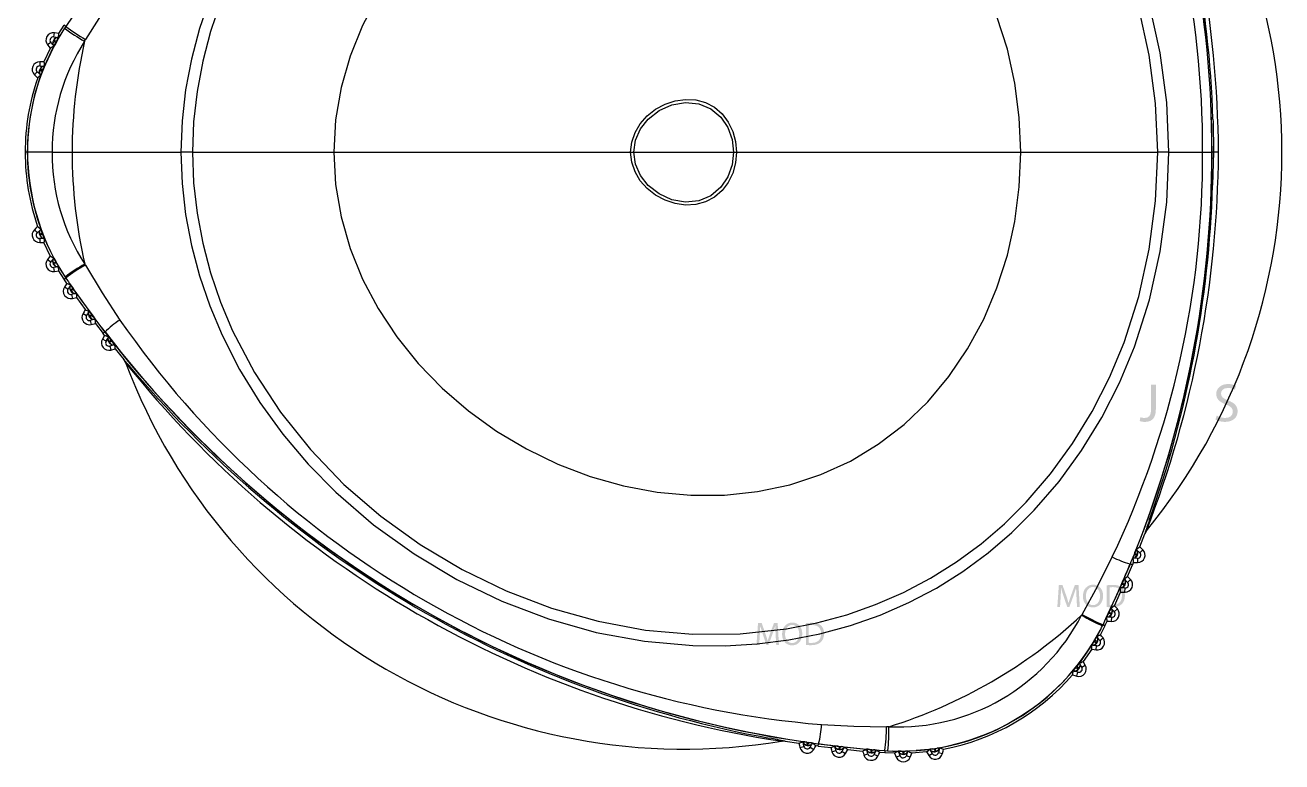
# Model space of a CAD drawing. Extents: x 527 to 611, y 788 to 934.
# Drawn here: x 560.188 to 564.806, y 807.945 to 810.654 of the extents above; entities that cross this region are included whole.
import ezdxf

# ---------------------------------------------------------------- set-up
doc = ezdxf.new("R2010")
doc.units = 0
doc.header["$MEASUREMENT"] = 0
doc.layers.add('1', color=4, linetype='Continuous')
doc.layers.add('BDIM_YELLOW', color=2, linetype='Continuous')

# ---------------------------------------------------------------- blocks, each defined once
blk = doc.blocks.new('DV')
at = {"layer": '1', "color": 4, "linetype": 'Continuous'}
for p, q in [((-2.0743, 0.6166), (-2.2012, 0.4147)), ((-2.3, 0.4367), (-2.2803, 0.4674)), ((-2.2737, 0.4629), (-2.2803, 0.4674)), ((-2.2737, 0.4629), (-2.2782, 0.4562)), ((-2.248, 0.5005), (-2.2737, 0.4629)), ((-2.3178, 0.4239), (-2.3159, 0.4388)), ((-2.3, 0.4367), (-2.3159, 0.4388)), ((-2.2782, 0.4562), (-2.3077, 0.408)), ((-2.304, 0.4216), (-2.3004, 0.421)), ((-2.3004, 0.421), (-2.3, 0.4367)), ((-2.3113, 0.4017), (-2.3578, 0.3029)), ((-2.331, 0.3816), (-2.3543, 0.3322)), ((-2.3293, 0.4037), (-2.3411, 0.3945)), ((-2.3203, 0.3931), (-2.3178, 0.39)), ((-2.3077, 0.408), (-2.3174, 0.4097)), ((-2.3077, 0.408), (-2.3113, 0.4017)), ((-2.2048, 0.4084), (-2.2012, 0.4147)), ((-2.3697, 0.3323), (-2.3698, 0.3173)), ((-2.3543, 0.3322), (-2.3697, 0.3323)), ((-2.3787, 0.2956), (-2.389, 0.2849)), ((-2.389, 0.2849), (-2.3772, 0.2734)), ((-2.3681, 0.2862), (-2.3653, 0.2836)), ((-2.3578, 0.3029), (-2.3676, 0.3031)), ((-2.3676, 0.3031), (-2.3604, 0.2963)), ((-2.3604, 0.2963), (-2.3609, 0.295)), ((-2.3578, 0.3029), (-2.3604, 0.2963)), ((-2.4153, 0), (-2.4232, 0)), ((-2.3245, 0), (-2.2506, 0)), ((-2.2506, 0), (-1.8507, 0)), ((-1.8085, 0), (-1.8507, 0)), ((-1.8085, 0), (-1.289, 0)), ((-1.289, 0), (-0.1983, 0)), ((-0.1983, 0), (-0.1869, 0)), ((-0.1869, 0), (0, 0)), ((0, 0), (0.1796, 0)), ((0.1796, 0), (0.1906, 0)), ((0.1906, 0), (1.2356, 0)), ((1.2356, 0), (1.7389, 0)), ((1.78, 0), (1.7389, 0)), ((1.78, 0), (1.9036, 0)), ((1.9434, 0), (1.9382, 0)), ((1.9621, 0), (1.9434, 0)), ((-2.389, -0.2849), (-2.3787, -0.2956)), ((-2.3698, -0.3173), (-2.3697, -0.3323)), ((-2.3653, -0.2836), (-2.3681, -0.2862)), ((-2.3578, -0.3027), (-2.3676, -0.3031)), ((-2.3603, -0.2965), (-2.3579, -0.3027)), ((-2.3697, -0.3323), (-2.3543, -0.3322)), ((-2.331, -0.3816), (-2.3543, -0.3322)), ((-2.3411, -0.3945), (-2.3293, -0.4037)), ((-2.3178, -0.39), (-2.3203, -0.3931)), ((-2.3075, -0.4081), (-2.3174, -0.4097)), ((-2.311, -0.4022), (-2.3076, -0.4082)), ((-2.3076, -0.4081), (-2.2763, -0.459)), ((-2.2019, -0.4152), (-2.2041, -0.4115)), ((-2.3159, -0.4388), (-2.3178, -0.4239)), ((-2.3159, -0.4388), (-2.3, -0.4367)), ((-2.3004, -0.421), (-2.304, -0.4216)), ((-2.3, -0.4367), (-2.3004, -0.421)), ((-2.2803, -0.4674), (-2.3, -0.4367)), ((-2.2763, -0.459), (-2.2737, -0.4629)), ((-2.2803, -0.4674), (-2.2737, -0.4629)), ((-2.2701, -0.4825), (-2.2803, -0.4674)), ((-2.2659, -0.504), (-2.2786, -0.4959)), ((-2.2558, -0.4894), (-2.2701, -0.4825)), ((-2.2603, -0.4824), (-2.2473, -0.501)), ((-2.258, -0.4926), (-2.2558, -0.4894)), ((-2.2536, -0.5087), (-2.248, -0.5004)), ((-2.2437, -0.5064), (-2.2536, -0.5087)), ((-2.248, -0.5004), (-2.2437, -0.5064)), ((-2.2473, -0.501), (-2.2449, -0.5045)), ((-2.2438, -0.5065), (-2.1797, -0.5961)), ((-2.2528, -0.5229), (-2.2496, -0.5377)), ((-2.2496, -0.5377), (-2.2341, -0.5343)), ((-2.2356, -0.5186), (-2.2393, -0.5194)), ((-2.2341, -0.5343), (-2.2022, -0.579)), ((-2.2103, -0.5927), (-2.1973, -0.6005)), ((-2.1847, -0.6044), (-2.1795, -0.5961)), ((-2.1796, -0.5962), (-2.1754, -0.6019)), ((-2.1754, -0.6018), (-2.1847, -0.6044)), ((-2.1837, -0.6188), (-2.18, -0.6335)), ((-2.18, -0.6335), (-2.1647, -0.6297)), ((-2.1754, -0.6019), (-2.1301, -0.6619)), ((-2.1667, -0.6139), (-2.17, -0.6148)), ((-2.1647, -0.6297), (-2.1365, -0.6669)), ((-2.1314, -0.6735), (-2.1391, -0.6872)), ((-2.1258, -0.6947), (-2.1391, -0.6872)), ((-2.1301, -0.6619), (-2.1365, -0.6669)), ((-2.1314, -0.6735), (-2.1365, -0.6669)), ((-2.1181, -0.6823), (-2.1165, -0.6797)), ((-2.113, -0.698), (-2.1083, -0.69)), ((-2.104, -0.6954), (-2.113, -0.698)), ((-2.1119, -0.7126), (-2.1078, -0.7274)), ((-2.1078, -0.7274), (-2.0925, -0.7231)), ((-2.0925, -0.7231), (-2.0604, -0.7628)), ((-2.054, -0.7739), (-2.0604, -0.7628)), ((1.6725, -1.4506), (1.6908, -1.4029)), ((1.6972, -1.3918), (1.6908, -1.4029)), ((1.6543, -1.4744), (1.661, -1.4809)), ((1.6548, -1.4724), (1.6616, -1.4551)), ((1.6731, -1.4727), (1.6838, -1.4617)), ((1.6277, -1.5599), (1.6458, -1.5169)), ((1.6362, -1.5135), (1.6383, -1.5137)), ((1.6383, -1.5137), (1.6458, -1.5168)), ((1.649, -1.5091), (1.6458, -1.5168)), ((1.65, -1.4932), (1.6469, -1.4931)), ((1.6485, -1.4884), (1.6507, -1.4829)), ((1.661, -1.4809), (1.6517, -1.4809)), ((1.6646, -1.4936), (1.6647, -1.5089)), ((1.6174, -1.5719), (1.615, -1.5695)), ((1.609, -1.583), (1.6061, -1.5896)), ((1.6158, -1.5898), (1.6061, -1.5896)), ((1.609, -1.583), (1.6158, -1.5898)), ((1.6184, -1.6179), (1.6187, -1.6027)), ((1.6277, -1.5817), (1.6386, -1.5711)), ((1.5798, -1.6676), (1.6025, -1.6176)), ((1.6025, -1.6176), (1.6184, -1.6179)), ((1.4608, -1.6994), (1.459, -1.7025)), ((1.5674, -1.6973), (1.5574, -1.6967)), ((1.5605, -1.69), (1.5674, -1.6973)), ((1.5793, -1.6895), (1.5904, -1.6793)), ((1.5449, -1.7411), (1.5282, -1.7735)), ((1.536, -1.7411), (1.5377, -1.7376)), ((1.5449, -1.7411), (1.5377, -1.7376)), ((1.5449, -1.7411), (1.5529, -1.7247)), ((1.5556, -1.7091), (1.5517, -1.7089)), ((1.5688, -1.7254), (1.5695, -1.7103)), ((1.5073, -1.7944), (1.5039, -1.8001)), ((1.5071, -1.7943), (1.5135, -1.802)), ((1.5148, -1.7816), (1.5171, -1.7846)), ((1.526, -1.7953), (1.5379, -1.7862)), ((1.496, -1.8279), (1.4648, -1.8728)), ((1.5006, -1.8129), (1.4967, -1.8122)), ((1.5122, -1.8302), (1.5143, -1.8154)), ((1.4412, -1.8906), (1.4371, -1.8956)), ((1.441, -1.8905), (1.4463, -1.8988)), ((1.4597, -1.8936), (1.4726, -1.8861)), ((1.4726, -1.8861), (1.4648, -1.8728)), ((1.432, -1.9078), (1.4283, -1.9066)), ((1.4412, -1.9265), (1.4453, -1.9122)), ((0.7508, -2.1129), (0.7415, -2.113)), ((0.3568, -2.1657), (0.3526, -2.165)), ((0.3696, -2.1657), (0.3568, -2.1657)), ((0.3696, -2.1657), (0.42, -2.1737)), ((0.4268, -2.1658), (0.4475, -2.169)), ((0.424, -2.1891), (0.4388, -2.1852)), ((0.4593, -2.1709), (0.4664, -2.172)), ((0.4612, -2.1884), (0.4744, -2.1961)), ((0.4907, -2.1837), (0.4824, -2.1826)), ((0.4907, -2.1837), (0.4918, -2.1757)), ((0.4907, -2.1837), (0.537, -2.1896)), ((0.4918, -2.1757), (0.5643, -2.1847)), ((0.5413, -2.2047), (0.5559, -2.2005)), ((0.5526, -2.1867), (0.5517, -2.1834)), ((0.5643, -2.1847), (0.5665, -2.1849)), ((0.5665, -2.1849), (0.5735, -2.1857)), ((0.5665, -2.1849), (0.569, -2.1942)), ((0.5735, -2.1857), (0.569, -2.1942)), ((0.5735, -2.1857), (0.5758, -2.186)), ((0.5758, -2.186), (0.6798, -2.1962)), ((0.5786, -2.2032), (0.5919, -2.2106)), ((0.5919, -2.2106), (0.5997, -2.1966)), ((0.5997, -2.1966), (0.6543, -2.202)), ((0.6591, -2.217), (0.6735, -2.2124)), ((0.6698, -2.199), (0.6687, -2.1954)), ((0.6784, -2.1957), (0.6847, -2.1963)), ((0.6798, -2.1962), (0.6833, -2.1965)), ((0.6833, -2.1965), (0.6907, -2.1971)), ((0.6833, -2.1965), (0.6862, -2.206)), ((0.6847, -2.1963), (0.6883, -2.1966)), ((0.6862, -2.206), (0.6907, -2.1971)), ((0.6907, -2.1971), (0.6942, -2.1974)), ((0.6942, -2.1974), (0.7359, -2.2005)), ((0.7098, -2.2213), (0.6965, -2.2144)), ((0.6973, -2.1974), (0.711, -2.1986)), ((0.7041, -2.1983), (0.7024, -2.2017)), ((0.7172, -2.2072), (0.7041, -2.1983)), ((0.7354, -2.2085), (0.7172, -2.2072)), ((0.7359, -2.2005), (0.7354, -2.2085)), ((0.7718, -2.2102), (0.7354, -2.2085)), ((0.7359, -2.2005), (0.7463, -2.2012)), ((0.7855, -2.2027), (0.7718, -2.2102)), ((0.7869, -2.2061), (0.7855, -2.2027)), ((0.7958, -2.2026), (0.8002, -2.2025)), ((0.8002, -2.2025), (0.8075, -2.2025)), ((0.8002, -2.2025), (0.8039, -2.2117)), ((0.8075, -2.2025), (0.8039, -2.2117)), ((0.8075, -2.2025), (0.8119, -2.2024)), ((0.8197, -2.2059), (0.8211, -2.2023)), ((0.8895, -2.205), (0.835, -2.2095)), ((0.8971, -2.2184), (0.9101, -2.211)), ((0.9036, -2.1985), (0.902, -2.1956)), ((0.9118, -2.1941), (0.9166, -2.1934)), ((0.9166, -2.1934), (0.9236, -2.1923)), ((0.9166, -2.1934), (0.9213, -2.2019)), ((0.9213, -2.2019), (0.9236, -2.1923)), ((0.9236, -2.1923), (0.9284, -2.1915)), ((0.9333, -2.2078), (0.9478, -2.2114)), ((0.9362, -2.194), (0.9371, -2.1902)), ((0.7918, -2.2192), (0.7779, -2.225)), ((0.815, -2.2191), (0.8289, -2.2247))]:
    blk.add_line(p, q, dxfattribs=at)
at = {"layer": '1', "color": 3, "linetype": 'Continuous'}
for p, q in [((1.9434, 0), (1.9404, -0.1214)), ((1.5377, -1.7376), (1.5483, -1.715)), ((0.7463, -2.2012), (0.7656, -2.202)), ((0.8119, -2.2024), (0.8227, -2.2015)), ((0.8506, -2.1992), (0.9118, -2.1941))]:
    blk.add_line(p, q, dxfattribs=at)
at = {"layer": '1', "color": 4, "linetype": 'Continuous', "flags": 128}
for points in [[(1.78, 0), (1.772, 0.1834), (1.7481, 0.365), (1.7084, 0.5429)], [(-1.7449, 0.5647), (-1.7825, 0.4545), (-1.812, 0.3425), (-1.8334, 0.2291), (-1.8463, 0.1148), (-1.8507, 0)], [(1.7389, 0), (1.7311, 0.1793), (1.7077, 0.3567), (1.6689, 0.5306)], [(-1.705, 0.5516), (-1.7418, 0.4439), (-1.7707, 0.3345), (-1.7916, 0.2237), (-1.8042, 0.1121), (-1.8085, 0)], [(1.2356, 0), (1.2301, 0.1279), (1.2136, 0.2545), (1.1862, 0.3785), (1.148, 0.4988)], [(-1.1258, 0.5753), (-1.1831, 0.4665), (-1.2288, 0.3535), (-1.262, 0.2374), (-1.2822, 0.1193), (-1.289, 0)], [(-2.304, 0.4216), (-2.308, 0.4212), (-2.3122, 0.4192), (-2.316, 0.4159), (-2.3192, 0.4114), (-2.3214, 0.4064), (-2.3224, 0.4012), (-2.3222, 0.3973), (-2.3215, 0.3951), (-2.3203, 0.3931)], [(-2.3119, 0.4187), (-2.3151, 0.4148), (-2.3174, 0.4097)], [(-2.2901, 0.4374), (-2.298, 0.4247), (-2.311, 0.4015)], [(-2.3411, 0.3945), (-2.3355, 0.3873), (-2.331, 0.3816)], [(-2.3174, 0.4097), (-2.3183, 0.4081), (-2.3196, 0.4063), (-2.3216, 0.4019), (-2.3219, 0.3973), (-2.3203, 0.3931)], [(-2.3557, 0.3167), (-2.3596, 0.3158), (-2.3636, 0.3133), (-2.367, 0.3095), (-2.3696, 0.3046), (-2.3711, 0.2993), (-2.3714, 0.2941), (-2.3707, 0.2902), (-2.3698, 0.2882), (-2.3681, 0.2862)], [(-2.3632, 0.3128), (-2.3659, 0.3085), (-2.3676, 0.3031)], [(-2.3525, 0.3166), (-2.3543, 0.3166), (-2.3557, 0.3167)], [(-0.1983, 0), (-0.1942, 0.0366), (-0.1821, 0.072), (-0.1628, 0.1048), (-0.1372, 0.1338), (-0.1064, 0.1581), (-0.0718, 0.1768), (-0.0348, 0.1891), (0.0034, 0.1943), (0.0411, 0.1921), (0.077, 0.1824), (0.1096, 0.1652), (0.1376, 0.1411), (0.1603, 0.1111), (0.177, 0.0767), (0.1871, 0.0391), (0.1906, 0)], [(-0.1869, 0), (-0.1806, 0.044), (-0.1622, 0.0855), (-0.1335, 0.122), (-0.0932, 0.1535), (-0.0465, 0.1745), (0.0032, 0.1831), (0.0521, 0.1784), (0.0966, 0.16), (0.1335, 0.1288), (0.1588, 0.0909), (0.1744, 0.047), (0.1796, 0)], [(-1.8507, 0), (-1.8463, -0.1148), (-1.8334, -0.2291), (-1.812, -0.3425), (-1.7825, -0.4545), (-1.7449, -0.5647), (-1.6995, -0.6727), (-1.6352, -0.7988), (-1.5606, -0.9202), (-1.4762, -1.0364), (-1.3828, -1.1467), (-1.281, -1.2504), (-1.1429, -1.37), (-0.9942, -1.4773), (-0.8365, -1.5714), (-0.6714, -1.6514), (-0.5004, -1.7164), (-0.3253, -1.7656), (-0.1476, -1.7983), (0.0309, -1.8141), (0.1495, -1.815), (0.2671, -1.8081), (0.3833, -1.7935), (0.4976, -1.7709), (0.6094, -1.7405), (0.7183, -1.7023), (0.8238, -1.6564), (0.9253, -1.6027), (1.0226, -1.5416), (1.1151, -1.4732), (1.2026, -1.398), (1.2849, -1.3164), (1.3761, -1.2105), (1.459, -1.0966), (1.533, -0.9756), (1.5978, -0.8483), (1.653, -0.7154), (1.7084, -0.5429), (1.7481, -0.365), (1.772, -0.1834), (1.78, 0)], [(-1.8085, 0), (-1.8042, -0.1121), (-1.7916, -0.2237), (-1.7707, -0.3345), (-1.7418, -0.4439), (-1.705, -0.5516), (-1.6607, -0.6571), (-1.5805, -0.8103), (-1.4848, -0.9563), (-1.3747, -1.0937), (-1.2516, -1.2214), (-1.1166, -1.3382), (-0.9713, -1.4431), (-0.8172, -1.5351), (-0.6558, -1.6133), (-0.4887, -1.6768), (-0.3175, -1.7249), (-0.1439, -1.757), (0.0305, -1.7725), (0.2039, -1.771), (0.3748, -1.7524), (0.4864, -1.7304), (0.5957, -1.7007), (0.702, -1.6634), (0.805, -1.6186), (0.9043, -1.5662), (0.9992, -1.5065), (1.0896, -1.4397), (1.1751, -1.3662), (1.2554, -1.2865), (1.3445, -1.183), (1.4254, -1.0717), (1.4977, -0.9535), (1.5609, -0.829), (1.6149, -0.6992), (1.6689, -0.5306), (1.7077, -0.3567), (1.7311, -0.1793), (1.7389, 0)], [(-1.289, 0), (-1.2822, -0.1193), (-1.262, -0.2374), (-1.2288, -0.3535), (-1.1831, -0.4665), (-1.1258, -0.5753), (-1.0573, -0.679), (-0.9786, -0.7767), (-0.8906, -0.8675), (-0.7942, -0.9506), (-0.6905, -1.0252), (-0.5805, -1.0908), (-0.4654, -1.1467), (-0.3463, -1.1922), (-0.2244, -1.2268), (-0.1007, -1.25), (0.0234, -1.2614), (0.1468, -1.2608), (0.2683, -1.2479), (0.3868, -1.2227), (0.5009, -1.1852), (0.6097, -1.1356), (0.7119, -1.0739), (0.8067, -1.0009), (0.8935, -0.9174), (0.9716, -0.8243), (1.0403, -0.7228), (1.0993, -0.6139), (1.148, -0.4988), (1.1862, -0.3785), (1.2136, -0.2545), (1.2301, -0.1279), (1.2356, 0)], [(0.1906, 0), (0.1871, -0.0391), (0.177, -0.0767), (0.1603, -0.1111), (0.1376, -0.1411), (0.1096, -0.1652), (0.077, -0.1824), (0.0411, -0.1921), (0.0034, -0.1943), (-0.0348, -0.1891), (-0.0718, -0.1768), (-0.1064, -0.1581), (-0.1372, -0.1338), (-0.1628, -0.1048), (-0.1821, -0.072), (-0.1942, -0.0366), (-0.1983, 0)], [(0.1796, 0), (0.1744, -0.047), (0.1588, -0.0909), (0.1335, -0.1288), (0.0966, -0.16), (0.0521, -0.1784), (0.0032, -0.1831), (-0.0465, -0.1745), (-0.0932, -0.1535), (-0.1335, -0.122), (-0.1622, -0.0855), (-0.1806, -0.044), (-0.1869, 0)], [(1.9036, 0), (1.9165, 0), (1.9281, 0), (1.9357, 0), (1.9382, 0)], [(-2.3772, -0.2734), (-2.3838, -0.2798), (-2.389, -0.2849)], [(-2.3681, -0.2862), (-2.3703, -0.2896), (-2.3714, -0.2942), (-2.3711, -0.2993), (-2.3696, -0.3046), (-2.3672, -0.3091), (-2.3636, -0.3134), (-2.3624, -0.3143), (-2.3603, -0.3157), (-2.3581, -0.3164), (-2.3557, -0.3167)], [(-2.3707, -0.2936), (-2.3698, -0.2983), (-2.3676, -0.3031)], [(-2.3676, -0.3031), (-2.367, -0.3049), (-2.3663, -0.3071), (-2.3641, -0.3118), (-2.3604, -0.3153), (-2.3557, -0.3167)], [(-2.3557, -0.3167), (-2.3539, -0.3166), (-2.3525, -0.3166)], [(-2.331, -0.3816), (-2.3367, -0.3888), (-2.3411, -0.3945)], [(-2.3218, -0.4008), (-2.3202, -0.4053), (-2.3174, -0.4097)], [(-2.3174, -0.4097), (-2.3165, -0.4114), (-2.3156, -0.4135), (-2.3128, -0.4179), (-2.3087, -0.4208), (-2.304, -0.4216)], [(-2.2019, -0.4152), (-2.1402, -0.5172), (-2.0748, -0.6171)], [(-2.2701, -0.4825), (-2.2749, -0.49), (-2.2786, -0.4959)], [(-2.2587, -0.5003), (-2.2591, -0.4962), (-2.258, -0.4926)], [(-2.2536, -0.5087), (-2.2568, -0.5047), (-2.2587, -0.5003)], [(-2.2536, -0.5087), (-2.2526, -0.5104), (-2.2515, -0.5125), (-2.2483, -0.5165), (-2.244, -0.519), (-2.2393, -0.5194)], [(-2.2022, -0.579), (-2.2068, -0.5867), (-2.2103, -0.5927)], [(-2.1895, -0.5885), (-2.1906, -0.5921), (-2.1901, -0.5962)], [(-2.1901, -0.5962), (-2.1881, -0.6004), (-2.1847, -0.6044)], [(-2.1877, -0.5855), (-2.1887, -0.5872), (-2.1895, -0.5885)], [(-2.1847, -0.6044), (-2.1837, -0.6061), (-2.1825, -0.6081), (-2.1792, -0.6121), (-2.1748, -0.6145), (-2.17, -0.6148)], [(-2.1165, -0.6797), (-2.124, -0.6766), (-2.1314, -0.6735)], [(-2.1181, -0.6823), (-2.1191, -0.6859), (-2.1185, -0.69)], [(-2.1185, -0.69), (-2.1164, -0.6942), (-2.113, -0.698)], [(-2.113, -0.698), (-2.1119, -0.6997), (-2.1107, -0.7017), (-2.1073, -0.7057), (-2.1028, -0.708), (-2.098, -0.7082)], [(-2.098, -0.7082), (-2.0963, -0.7076), (-2.0949, -0.7072)], [(-2.0553, -0.7707), (-2.0548, -0.7714), (-2.0507, -0.7777)], [(1.6623, -1.4628), (1.661, -1.4616), (1.6599, -1.4606)], [(1.661, -1.4809), (1.6619, -1.4791), (1.663, -1.4771), (1.6648, -1.4721), (1.6645, -1.4671), (1.6623, -1.4628)], [(1.6838, -1.4617), (1.6775, -1.4555), (1.6725, -1.4506)], [(1.4608, -1.6994), (1.5181, -1.5949), (1.5718, -1.4883)], [(1.5483, -1.715), (1.5926, -1.6202), (1.6383, -1.5137)], [(1.6469, -1.4931), (1.6479, -1.5011), (1.649, -1.5091)], [(1.649, -1.5091), (1.6578, -1.509), (1.6647, -1.5089)], [(1.65, -1.4932), (1.6536, -1.4922), (1.6568, -1.4897)], [(1.6568, -1.4897), (1.6594, -1.4858), (1.661, -1.4809)], [(1.6386, -1.5711), (1.6325, -1.5648), (1.6277, -1.5599)], [(1.6009, -1.6018), (1.6029, -1.6019), (1.6044, -1.6019)], [(1.6044, -1.6019), (1.608, -1.6011), (1.6113, -1.5986)], [(1.6113, -1.5986), (1.614, -1.5947), (1.6158, -1.5898)], [(1.6158, -1.5898), (1.6167, -1.5881), (1.6179, -1.5861), (1.6197, -1.5812), (1.6196, -1.5762), (1.6174, -1.5719)], [(1.5556, -1.7091), (1.5593, -1.7084), (1.5627, -1.706)], [(1.5605, -1.69), (1.5588, -1.6937), (1.5574, -1.6967)], [(1.5627, -1.706), (1.5655, -1.7021), (1.5674, -1.6973)], [(1.5695, -1.6795), (1.568, -1.678), (1.5669, -1.6768)], [(1.5674, -1.6973), (1.5683, -1.6956), (1.5695, -1.6936), (1.5715, -1.6888), (1.5715, -1.6838), (1.5695, -1.6795)], [(1.5904, -1.6793), (1.5845, -1.6728), (1.5798, -1.6676)], [(1.5529, -1.7247), (1.5618, -1.7251), (1.5688, -1.7254)], [(1.5039, -1.8001), (1.5056, -1.7971), (1.5073, -1.7944)], [(1.5135, -1.802), (1.5146, -1.8005), (1.5159, -1.7986), (1.5183, -1.794), (1.5188, -1.789), (1.5171, -1.7846)], [(1.5379, -1.7862), (1.5325, -1.7791), (1.5282, -1.7735)], [(1.496, -1.8279), (1.505, -1.8292), (1.5122, -1.8302)], [(1.508, -1.8103), (1.5111, -1.8068), (1.5135, -1.802)], [(1.432, -1.9078), (1.436, -1.9079), (1.4405, -1.9066), (1.4448, -1.9038), (1.4486, -1.8998), (1.4513, -1.8955), (1.4532, -1.8903), (1.4534, -1.8887), (1.4535, -1.8863), (1.4531, -1.884), (1.4521, -1.8818)], [(1.4463, -1.8988), (1.4475, -1.8974), (1.4491, -1.8957), (1.4521, -1.8914), (1.4532, -1.8865), (1.4521, -1.8818)], [(1.4521, -1.8818), (1.4512, -1.8802), (1.4504, -1.879)], [(1.4254, -1.922), (1.4343, -1.9245), (1.4412, -1.9265)], [(1.4396, -1.9063), (1.4433, -1.9032), (1.4463, -1.8988)], [(0.5031, -2.1046), (0.6224, -2.1109), (0.7415, -2.113)], [(0.3518, -2.1648), (0.3593, -2.1652), (0.3602, -2.1653)], [(0.435, -2.1679), (0.4354, -2.1696), (0.4357, -2.171)], [(0.42, -2.1737), (0.4222, -2.1823), (0.424, -2.1891)], [(0.4357, -2.171), (0.4376, -2.1745), (0.441, -2.1777), (0.4454, -2.18), (0.4508, -2.1813), (0.4562, -2.1815), (0.4613, -2.1805), (0.4649, -2.1789), (0.4667, -2.1774), (0.4681, -2.1755)], [(0.4357, -2.171), (0.4377, -2.1746), (0.4414, -2.1773)], [(0.4414, -2.1773), (0.4463, -2.1788), (0.452, -2.1789)], [(0.457, -2.1709), (0.4744, -2.1733), (0.4918, -2.1757)], [(0.4681, -2.1755), (0.469, -2.174), (0.4696, -2.1728)], [(0.4824, -2.1826), (0.476, -2.1777), (0.4696, -2.1728)], [(0.4744, -2.1961), (0.4789, -2.1886), (0.4824, -2.1826)], [(0.537, -2.1896), (0.5394, -2.198), (0.5413, -2.2047)], [(0.5526, -2.1867), (0.5545, -2.1901), (0.558, -2.1932), (0.5625, -2.1954), (0.5679, -2.1967), (0.5733, -2.1967), (0.5784, -2.1956), (0.582, -2.1939), (0.5837, -2.1924), (0.5851, -2.1904)], [(0.5526, -2.1867), (0.5547, -2.1902), (0.5584, -2.1928)], [(0.5584, -2.1928), (0.5633, -2.1942), (0.569, -2.1942)], [(0.5851, -2.1904), (0.586, -2.1887), (0.5868, -2.1873)], [(0.6543, -2.202), (0.657, -2.2104), (0.6591, -2.217)], [(0.6698, -2.199), (0.6718, -2.2024), (0.6754, -2.2054), (0.68, -2.2074), (0.6854, -2.2085), (0.6909, -2.2083), (0.6959, -2.207), (0.6994, -2.2053), (0.7011, -2.2037), (0.7024, -2.2017)], [(0.6698, -2.199), (0.672, -2.2024), (0.6757, -2.2049)], [(0.6757, -2.2049), (0.6806, -2.2061), (0.6862, -2.206)], [(0.6862, -2.206), (0.688, -2.2063), (0.6902, -2.2066), (0.695, -2.2066), (0.6993, -2.2049), (0.7024, -2.2017)], [(0.7098, -2.2213), (0.714, -2.2134), (0.7172, -2.2072)], [(0.7656, -2.202), (0.771, -2.2023), (0.7958, -2.2026)], [(0.7718, -2.2102), (0.7752, -2.2185), (0.7779, -2.225)], [(0.7869, -2.2061), (0.7893, -2.2094), (0.7931, -2.212), (0.7979, -2.2137), (0.8033, -2.2142), (0.8088, -2.2136), (0.8137, -2.2119), (0.817, -2.2098), (0.8186, -2.208), (0.8197, -2.2059)], [(0.7933, -2.2115), (0.7983, -2.2123), (0.8039, -2.2117)], [(0.8039, -2.2117), (0.8057, -2.2118), (0.8079, -2.2119), (0.8127, -2.2115), (0.8169, -2.2094), (0.8197, -2.2059)], [(0.8289, -2.2247), (0.8323, -2.2162), (0.835, -2.2095)], [(0.8895, -2.205), (0.8938, -2.2125), (0.8971, -2.2184)], [(0.9036, -2.1985), (0.9063, -2.2014), (0.9105, -2.2036), (0.9155, -2.2046), (0.921, -2.2044), (0.9264, -2.2031), (0.931, -2.2007), (0.9341, -2.1982), (0.9353, -2.1964), (0.9362, -2.194)], [(0.9107, -2.203), (0.9158, -2.2032), (0.9213, -2.2019)], [(0.9478, -2.2114), (0.95, -2.2024), (0.9518, -2.1954)]]:
    blk.add_lwpolyline(points, dxfattribs=at)
at = {"layer": '1', "color": 3, "linetype": 'Continuous', "flags": 128}
for points in [[(1.9415, 0.1214), (1.9419, 0.1112), (1.9434, 0)], [(-1.9907, -0.8432), (-2.0014, -0.831), (-2.0176, -0.8124), (-2.0313, -0.7964), (-2.0412, -0.7848), (-2.0489, -0.7758), (-2.0547, -0.7691), (-2.0604, -0.7628)]]:
    blk.add_lwpolyline(points, dxfattribs=at)
at = {"layer": '1', "color": 4, "linetype": 'Continuous'}
for centre, radius, start, end in [((-1.5249, 0.015), 3.4286, 359.7493, 25.4441), ((-2.0323, -0.0001), 3.9705, 0.0013, 21.7731), ((-2.0408, -0.0016), 3.9787, 0.0228, 21.7136), ((-1.9489, -0.0231), 3.911, 0.338, 21.2092), ((0, 0), 2.1949, 320.6456, 39.3544), ((-2.1102, -0.0084), 4.0538, 1.8353, 19.5657), ((-1.9243, 0.9091), 0.5667, 231.9385, 240.751), ((-2.3194, 0.4115), 0.0276, 82.5994, 218.0478), ((-2.3194, 0.4115), 0.0126, 82.5993, 218.0483), ((-2.2959, 0.5108), 0.0896, 255.8483, 264.7901), ((-2.3047, 0.4114), 0.0102, 85.9076, 134.2908), ((-4.3337, 1.5609), 2.331, 330.3596, 330.7265), ((-1.9371, 0.9001), 0.5598, 232.4638, 241.4366), ((-1.5855, 0.0007), 0.8289, 151.0759, 180.0436), ((-1.7875, -0.4556), 0.9981, 122.091, 122.992), ((-2.4291, 0.3098), 0.1371, 37.4079, 43.2479), ((-1.57, 0.0006), 0.7544, 147.2793, 180.0456), ((-3.2555, 0.9222), 1.0782, 330.4241, 331.1346), ((-2.4177, 0.3266), 0.1303, 35.1992, 39.6188), ((-0.3882, -0.0023), 1.8624, 167.2594, 179.9285), ((-2.3699, 0.3047), 0.0276, 89.6378, 225.9889), ((-1.314, 0.4485), 1.0468, 186.3814, 187.2388), ((-1.5887, 0.0001), 0.8266, 159.0979, 180.0054), ((-2.3699, 0.3047), 0.0126, 89.6379, 225.9885), ((-2.4672, 0.1858), 0.1411, 45.4082, 51.1386), ((-1.7098, -0.4943), 1.0173, 130.1207, 131.0004), ((-2.3561, 0.2942), 0.0144, 142.2905, 213.7431), ((-2.3586, 0.4071), 0.0905, 262.8831, 271.8242), ((-3.001, 0.5366), 0.6842, 338.2967, 339.3199), ((-2.3552, 0.3065), 0.0102, 92.9597, 141.5519), ((-3.0119, 0.5664), 0.7051, 338.0585, 339.2538), ((-1.5873, 0), 0.8358, 160.9044, 179.9988), ((-1.5874, 0), 0.8358, 180.001, 199.0964), ((-2.3699, -13.3547), 13.3548, 89.80517, 90.19479), ((-1.5883, 0), 0.827, 180.0012, 201.0089), ((-1.5708, 0.0036), 0.8437, 180.0463, 211.9318), ((-1.5739, -0.0038), 0.7506, 179.7127, 212.9081), ((-0.3877, 0.0024), 1.8629, 180.0726, 192.8373), ((-1.5366, -0.014), 3.4403, 334.6253, 0.2328), ((-2.0324, 0.0001), 3.9706, 338.2002, 359.9984), ((-1.9489, 0.0231), 3.911, 338.7908, 359.6621), ((-2.034, 0), 3.9718, 338.5087, 359.9999), ((-2.1112, 0.0049), 4.0535, 340.4175, 358.2145), ((-1.7079, 0.4966), 1.0203, 229.0037, 229.8808), ((-2.3699, -0.3047), 0.0276, 134.0111, 270.3622), ((-2.3699, -0.3047), 0.0126, 134.0115, 270.3621), ((-2.4329, -0.2242), 0.0896, 307.2136, 316.2397), ((-2.361, -0.2929), 0.00978, 137.2751, 184.472), ((-2.3565, -0.453), 0.1363, 89.6807, 95.6121), ((-2.2521, -0.4235), 0.1669, 130.39, 133.8042), ((-2.9178, -0.505), 0.5952, 20.5047, 21.8357), ((-1.5854, 0.0008), 0.83, 201.4487, 209.0476), ((-3.3046, -0.6807), 1.0194, 20.9266, 21.7651), ((-1.3154, -0.4484), 1.0454, 172.7596, 173.6182), ((-2.3194, -0.4115), 0.0276, 141.9522, 277.4006), ((-2.3194, -0.4115), 0.0126, 141.9517, 277.4007), ((-1.7875, 0.4556), 0.9981, 237.0063, 237.9073), ((-2.3923, -0.3411), 0.0889, 315.1658, 324.1785), ((-2.3024, -0.4018), 0.0199, 154.1221, 265.2307), ((-2.3122, -0.3987), 0.00978, 145.2152, 192.3806), ((-2.8646, -0.7038), 0.6304, 28.5802, 29.8462), ((-2.2246, -0.4824), 0.1178, 137.1036, 141.9112), ((-1.9454, -0.2181), 0.4089, 208.0778, 209.7606), ((-1.9481, -0.8801), 0.5339, 118.6459, 127.9309), ((-1.9271, -0.906), 0.5626, 119.2508, 128.0321), ((-2.2885, -0.5539), 0.1332, 96.6764, 102.6852), ((-2.2554, -0.5107), 0.0276, 147.4183, 282.2458), ((1.0383, 1.773), 3.996, 214.0234, 214.6743), ((-2.2554, -0.5107), 0.0125, 147.4185, 282.2459), ((-2.3346, -0.4477), 0.0888, 320.6409, 329.6398), ((-2.2393, -0.4995), 0.0199, 159.6367, 270.0271), ((-2.734, -0.8353), 0.5902, 34.5688, 35.8792), ((1.1884, 1.9003), 4.1917, 215.0084, 217.6625), ((-2.6124, -0.7663), 0.4509, 33.3271, 35.1882), ((-2.192, -0.7299), 0.2157, 102.6717, 106.3754), ((2.5829, -0.0775), 4.8387, 185.2303, 185.4176), ((-2.1867, -0.6068), 0.0276, 149.1248, 284.127), ((-0.1981, 3.8701), 4.8796, 245.7514, 245.9383), ((-2.2695, -0.5448), 0.0911, 322.3562, 331.3353), ((-2.1707, -0.5949), 0.0199, 161.2249, 272.0269), ((-2.4242, -0.7717), 0.3011, 35.6708, 38.206), ((-2.1867, -0.6068), 0.0124, 149.1242, 284.1273), ((-2.1003, -0.8767), 0.271, 104.8974, 107.915), ((-2.537, -0.8734), 0.4522, 35.0256, 36.9068), ((2.6395, -0.0284), 4.8418, 186.9453, 187.1338), ((-1.9331, -0.8483), 0.2712, 121.4961, 136.5887), ((0.7883, 1.367), 3.4833, 214.7213, 265.3041), ((-2.1152, -0.7008), 0.0276, 150.4361, 285.4361), ((1.0803, 1.8097), 4.0516, 217.5917, 218.0939), ((1.012, 1.7516), 3.9608, 217.5174, 261.504), ((-2.2009, -0.6395), 0.0933, 323.6648, 332.6463), ((-2.0992, -0.6883), 0.0199, 162.4626, 273.4098), ((-2.3419, -0.8684), 0.2939, 37.3667, 39.9366), ((0.9139, 1.6799), 3.8405, 218.1016, 218.2049), ((-2.1152, -0.7008), 0.0123, 150.4357, 285.4366), ((-2.0206, -0.9743), 0.2771, 106.2071, 109.2269), ((1.0161, 1.7599), 3.9703, 218.2001, 261.7964), ((-2.4571, -0.9775), 0.4519, 36.724, 38.6191), ((2.7568, 0.0282), 4.9071, 188.6198, 188.8073), ((0, 0), 2.1949, 200.6456, 279.3544), ((1.0338, 1.7899), 4.0101, 221.0433, 259.6263), ((1.6457, -1.4738), 0.0199, 282.4629, 33.4098), ((-1.9173, -0.0463), 3.8465, 338.1022, 338.2052), ((2.0753, -1.6393), 0.4522, 156.7249, 158.6186), ((-1.3705, 2.333), 4.8554, 308.6188, 308.8082), ((1.8539, -1.263), 0.2768, 226.2054, 229.2287), ((1.6645, -1.4814), 0.0123, 270.4361, 45.4358), ((1.6645, -1.4814), 0.0276, 270.4361, 45.4361), ((-2.4567, 0.173), 4.4279, 334.7599, 337.6228), ((-2.1095, 0.0316), 4.0539, 337.5915, 338.0935), ((1.9227, -1.5939), 0.2936, 157.365, 159.9382), ((1.6543, -1.5863), 0.0933, 83.6653, 92.6461), ((2.0243, -1.7601), 0.4515, 155.0238, 156.908), ((-1.3008, 2.3075), 4.8511, 306.946, 307.1342), ((1.8798, -1.7133), 0.3003, 155.6678, 158.2084), ((-3.2581, -2.1072), 4.8852, 5.7517, 5.9383), ((1.6006, -1.5824), 0.0199, 281.2248, 32.0269), ((1.6065, -1.6931), 0.0912, 82.3578, 91.3334), ((1.8093, -1.3807), 0.2708, 224.8967, 227.9159), ((1.6189, -1.5903), 0.0276, 269.1248, 44.127), ((1.6189, -1.5903), 0.0124, 269.125, 44.127), ((0.2007, -0.3476), 1.849, 287.3072, 312.8843), ((0.7844, -1.3547), 0.759, 267.4622, 332.7293), ((1.7403, -1.238), 0.543, 238.7945, 247.8938), ((1.7535, -1.2054), 0.5743, 239.3491, 247.927), ((1.8353, -1.8323), 0.3092, 153.9736, 156.4746), ((1.5522, -1.6895), 0.0199, 279.6373, 30.0267), ((1.9697, -1.8791), 0.4508, 153.3265, 155.1882), ((-1.2747, 2.3466), 4.9256, 305.2324, 305.4163), ((1.57, -1.6979), 0.0276, 267.4183, 42.2458), ((1.7281, -1.5333), 0.2158, 222.6721, 226.3748), ((1.57, -1.6979), 0.0125, 267.4181, 42.246), ((0.7956, -1.3762), 0.8255, 329.5586, 333.7617), ((-3.3194, -2.0691), 4.8844, 4.0438, 4.2293), ((1.555, -1.798), 0.0889, 80.642, 89.6399), ((0.7916, -1.3714), 0.8308, 268.2058, 332.3217), ((0.7877, -1.3709), 0.835, 321.5031, 329.0672), ((2.0653, -2.143), 0.6579, 148.587, 149.8165), ((1.4991, -1.793), 0.0199, 274.1223, 25.2304), ((1.5199, -1.7469), 0.0555, 252.954, 263.3099), ((2.4331, -2.3325), 1.0708, 149.0417, 149.8331), ((1.516, -1.8029), 0.0276, 261.9522, 37.4006), ((1.516, -1.8029), 0.0126, 261.9522, 37.401), ((0.9969, -0.9124), 1.0118, 300.7872, 301.6769), ((1.6241, -1.7049), 0.1334, 216.6796, 222.6816), ((0.4823, -1.775), 1.015, 357.0125, 357.8985), ((1.5014, -1.8031), 0.00978, 265.216, 312.3803), ((1.4916, -1.9012), 0.0888, 75.1608, 84.183), ((0.2411, -0.9317), 1.5361, 321.1339, 321.3727), ((2.2972, -2.5652), 1.0898, 140.9807, 141.7627), ((1.4488, -1.9), 0.0276, 254.0111, 30.3622), ((1.0523, -0.932), 1.0273, 292.8006, 293.6742), ((1.5706, -1.8143), 0.1363, 209.6814, 215.6116), ((0.794, -1.3752), 0.8273, 279.3468, 321.0183), ((0.7937, -1.3746), 0.8359, 280.9042, 319.0921), ((0.4439, -1.73), 1.0001, 348.9349, 349.8297), ((1.9613, -2.3272), 0.679, 140.5356, 141.7271), ((1.4341, -1.8982), 0.00978, 257.2761, 304.4714), ((1.4106, -1.9948), 0.0897, 67.2154, 76.238), ((1.4703, -1.8167), 0.0856, 247.0624, 253.664), ((1.4488, -1.9), 0.0126, 254.0113, 30.3622), ((0.2439, -2.0998), 0.2593, 342.9745, 358.9219), ((0.2113, -2.123), 0.5303, 351.5929, 1.0788), ((0.2227, -2.1305), 0.5284, 352.3133, 1.9078), ((-1.3472, 2.3841), 4.8884, 291.1924, 291.3806), ((0.3931, -2.5341), 0.3686, 81.1942, 83.4805), ((1.0129, 1.736), 3.9463, 261.7925, 261.9019), ((0.3429, -2.2033), 0.1118, 12.5658, 17.408), ((0.4507, -2.1822), 0.0276, 194.5639, 329.5639), ((0.3452, -2.1981), 0.0945, 7.8489, 16.7172), ((0.4507, -2.1822), 0.0123, 194.5644, 329.5638), ((0.5321, -2.2233), 0.0916, 145.1011, 151.0356), ((0.4574, -2.1649), 0.0151, 248.7646, 315.3073), ((0.4014, -2.5778), 0.4107, 80.4396, 82.2257), ((0.5916, -2.2499), 0.1442, 148.9407, 154.7482), ((1.0323, 1.8062), 4.0175, 262.2595, 264.9469), ((-1.368, 2.3275), 4.9023, 292.8668, 293.053), ((0.5678, -2.1971), 0.0276, 195.873, 330.8752), ((0.5327, -2.43), 0.2474, 82.6542, 85.5892), ((0.4649, -2.2152), 0.0922, 9.1569, 18.0307), ((0.5678, -2.1971), 0.0124, 195.8729, 330.8756), ((0.5741, -2.1801), 0.0151, 249.9331, 316.5791), ((0.5513, -2.429), 0.2443, 81.6597, 84.2534), ((0.707, -2.2601), 0.1405, 150.2428, 156.0661), ((3.4409, 1.7499), 4.8629, 234.0613, 234.2488), ((-1.3679, 2.2185), 4.8611, 294.5826, 294.769), ((0.6555, -2.4566), 0.2615, 84.6727, 87.1194), ((0.5855, -2.2296), 0.0897, 11.0181, 19.9355), ((0.6854, -2.2086), 0.0125, 197.7536, 332.5817), ((0.674, -2.464), 0.2674, 83.5339, 85.6671), ((0.822, -2.2656), 0.1356, 151.9124, 157.8062), ((0.7948, -2.5831), 0.3806, 89.8597, 91.3984), ((0.7961, -2.2017), 0.0102, 205.9075, 254.2917), ((0.7056, -2.2437), 0.0896, 15.8485, 24.7902), ((0.8209, -2.5688), 0.3665, 89.961, 91.3958), ((0.9463, -2.2586), 0.1371, 157.4082, 163.2476), ((1.2857, -1.3251), 0.9926, 242.0928, 242.9987), ((0.2657, -1.3585), 1.0515, 306.3895, 307.2431), ((0.9211, -2.2047), 0.0276, 209.6378, 345.9889), ((0.9453, -2.4437), 0.2519, 97.6382, 99.8849), ((0.9122, -2.1929), 0.0102, 212.9594, 261.553), ((0.8267, -2.2462), 0.0905, 22.8838, 31.8237), ((0.9211, -2.2047), 0.0126, 209.6381, 345.9883), ((0.9232, -2.1876), 0.0144, 262.2909, 333.7424), ((0.9817, -2.5111), 0.3239, 97.9193, 99.4726), ((1.0727, -2.2295), 0.1411, 165.4074, 171.1389), ((1.2837, -1.2319), 1.019, 250.1137, 250.992), ((0.6854, -2.2086), 0.0276, 197.7542, 332.5817), ((0.8034, -2.2144), 0.0276, 202.5994, 338.0478), ((0.8034, -2.2144), 0.0126, 202.5996, 338.0478)]:
    blk.add_arc(centre, radius, start, end, dxfattribs=at)
at = {"layer": '1', "color": 3, "linetype": 'Continuous'}
for centre, radius, start, end in [((0.9219, 1.5972), 3.805, 218.5472, 261.3946), ((4.0513, -2.1946), 2.4897, 160.2599, 161.4605), ((1.7139, -1.2207), 0.303, 242.0312, 255.1447), ((-1.6187, -12.3804), 10.4064, 78.98485, 79.30948)]:
    blk.add_arc(centre, radius, start, end, dxfattribs=at)
blk = doc.blocks.new('2018 FLAIR')
at = {"layer": 'BDIM_YELLOW'}
blk.add_blockref('DV', (35.7162, 6.8243), dxfattribs=at)

msp = doc.modelspace()

# ---------------------------------------------------------------- hatches: boundary and pattern name
at = {"layer": '1'}
h = msp.add_hatch(color=3, dxfattribs=at)
edge = h.paths.add_edge_path()
edge.add_spline(control_points=[(564.3258, 809.332), (564.3258, 809.332), (564.3434, 809.332), (564.3434, 809.332), (564.3434, 809.332), (564.3434, 809.2417), (564.3434, 809.2417), (564.3434, 809.2059), (564.3258, 809.1949), (564.3026, 809.1949), (564.296, 809.1949), (564.2882, 809.1963), (564.284, 809.1981), (564.284, 809.1981), (564.2864, 809.2123), (564.2864, 809.2123), (564.29, 809.2109), (564.2952, 809.2097), (564.3012, 809.2097), (564.3168, 809.2097), (564.3258, 809.2167), (564.3258, 809.2431), (564.3258, 809.2431), (564.3258, 809.332), (564.3258, 809.332)], knot_values=[0, 0, 0, 0, 1, 1, 1, 2, 2, 2, 3, 3, 3, 4, 4, 4, 5, 5, 5, 6, 6, 6, 7, 7, 7, 8, 8, 8, 8], degree=3, periodic=0)
h = msp.add_hatch(color=3, dxfattribs=at)
edge = h.paths.add_edge_path()
edge.add_spline(control_points=[(564.567, 809.2183), (564.5748, 809.2133), (564.586, 809.2095), (564.598, 809.2095), (564.6158, 809.2095), (564.6262, 809.2187), (564.6262, 809.2325), (564.6262, 809.2449), (564.619, 809.2523), (564.6008, 809.2591), (564.5788, 809.2671), (564.5652, 809.2788), (564.5652, 809.2976), (564.5652, 809.3186), (564.5826, 809.3342), (564.6088, 809.3342), (564.6224, 809.3342), (564.6326, 809.331), (564.6384, 809.3276), (564.6384, 809.3276), (564.6336, 809.3134), (564.6336, 809.3134), (564.6294, 809.316), (564.6204, 809.3198), (564.6082, 809.3198), (564.5898, 809.3198), (564.5828, 809.3088), (564.5828, 809.2996), (564.5828, 809.287), (564.591, 809.2808), (564.6096, 809.2736), (564.6324, 809.2645), (564.6438, 809.2537), (564.6438, 809.2339), (564.6438, 809.2131), (564.6286, 809.1949), (564.5968, 809.1949), (564.5838, 809.1949), (564.5696, 809.1989), (564.5624, 809.2037), (564.5624, 809.2037), (564.567, 809.2183), (564.567, 809.2183)], knot_values=[0, 0, 0, 0, 1, 1, 1, 2, 2, 2, 3, 3, 3, 4, 4, 4, 5, 5, 5, 6, 6, 6, 7, 7, 7, 8, 8, 8, 9, 9, 9, 10, 10, 10, 11, 11, 11, 12, 12, 12, 13, 13, 13, 14, 14, 14, 14], degree=3, periodic=0)
h = msp.add_hatch(color=3, dxfattribs=at)
edge = h.paths.add_edge_path()
edge.add_spline(control_points=[(564.0518, 808.5496), (564.0512, 808.561), (564.0504, 808.5747), (564.0504, 808.5847), (564.0504, 808.5847), (564.0502, 808.5847), (564.0502, 808.5847), (564.0473, 808.5753), (564.0441, 808.565), (564.04, 808.5539), (564.04, 808.5539), (564.0256, 808.5145), (564.0256, 808.5145), (564.0256, 808.5145), (564.0177, 808.5145), (564.0177, 808.5145), (564.0177, 808.5145), (564.0045, 808.5531), (564.0045, 808.5531), (564.0006, 808.5647), (563.9975, 808.575), (563.9952, 808.5847), (563.9952, 808.5847), (563.995, 808.5847), (563.995, 808.5847), (563.9947, 808.5745), (563.9941, 808.5611), (563.9934, 808.5488), (563.9934, 808.5488), (563.9912, 808.514), (563.9912, 808.514), (563.9912, 808.514), (563.9812, 808.514), (563.9812, 808.514), (563.9812, 808.514), (563.9869, 808.5951), (563.9869, 808.5951), (563.9869, 808.5951), (564.0003, 808.5951), (564.0003, 808.5951), (564.0003, 808.5951), (564.0141, 808.5559), (564.0141, 808.5559), (564.0175, 808.5459), (564.0201, 808.537), (564.0223, 808.5286), (564.0223, 808.5286), (564.0225, 808.5286), (564.0225, 808.5286), (564.0247, 808.5368), (564.0276, 808.5457), (564.0312, 808.5559), (564.0312, 808.5559), (564.0456, 808.5951), (564.0456, 808.5951), (564.0456, 808.5951), (564.059, 808.5951), (564.059, 808.5951), (564.059, 808.5951), (564.064, 808.514), (564.064, 808.514), (564.064, 808.514), (564.0537, 808.514), (564.0537, 808.514), (564.0537, 808.514), (564.0518, 808.5496), (564.0518, 808.5496)], knot_values=[0, 0, 0, 0, 1, 1, 1, 2, 2, 2, 3, 3, 3, 4, 4, 4, 5, 5, 5, 6, 6, 6, 7, 7, 7, 8, 8, 8, 9, 9, 9, 10, 10, 10, 11, 11, 11, 12, 12, 12, 13, 13, 13, 14, 14, 14, 15, 15, 15, 16, 16, 16, 17, 17, 17, 18, 18, 18, 19, 19, 19, 20, 20, 20, 21, 21, 21, 22, 22, 22, 22], degree=3, periodic=0)
h = msp.add_hatch(color=3, dxfattribs=at)
edge = h.paths.add_edge_path(flags=16)
edge.add_spline(control_points=[(564.1123, 808.5212), (564.1289, 808.5212), (564.1383, 808.5365), (564.1383, 808.5549), (564.1383, 808.5711), (564.1299, 808.5879), (564.1124, 808.5879), (564.095, 808.5879), (564.0863, 808.5716), (564.0863, 808.5541), (564.0863, 808.537), (564.0957, 808.5212), (564.1122, 808.5212), (564.1122, 808.5212), (564.1123, 808.5212), (564.1123, 808.5212)], knot_values=[0, 0, 0, 0, 1, 1, 1, 2, 2, 2, 3, 3, 3, 4, 4, 4, 5, 5, 5, 5], degree=3, periodic=0)
edge = h.paths.add_edge_path()
edge.add_spline(control_points=[(564.1118, 808.5127), (564.0903, 808.5127), (564.0753, 808.5293), (564.0753, 808.5539), (564.0753, 808.5796), (564.0912, 808.5965), (564.1129, 808.5965), (564.1351, 808.5965), (564.1495, 808.5795), (564.1495, 808.5554), (564.1495, 808.5276), (564.1325, 808.5127), (564.1119, 808.5127), (564.1119, 808.5127), (564.1118, 808.5127), (564.1118, 808.5127)], knot_values=[0, 0, 0, 0, 1, 1, 1, 2, 2, 2, 3, 3, 3, 4, 4, 4, 5, 5, 5, 5], degree=3, periodic=0)
h = msp.add_hatch(color=3, dxfattribs=at)
edge = h.paths.add_edge_path(flags=16)
edge.add_spline(control_points=[(564.1735, 808.5222), (564.1762, 808.5217), (564.18, 808.5217), (564.1841, 808.5217), (564.2065, 808.5216), (564.2187, 808.5342), (564.2187, 808.5561), (564.2188, 808.5755), (564.208, 808.5874), (564.1858, 808.5874), (564.1804, 808.5874), (564.1763, 808.5869), (564.1735, 808.5863), (564.1735, 808.5863), (564.1735, 808.5222), (564.1735, 808.5222)], knot_values=[0, 0, 0, 0, 1, 1, 1, 2, 2, 2, 3, 3, 3, 4, 4, 4, 5, 5, 5, 5], degree=3, periodic=0)
edge = h.paths.add_edge_path()
edge.add_spline(control_points=[(564.1629, 808.594), (564.1694, 808.595), (564.177, 808.5957), (564.1853, 808.5957), (564.2004, 808.5957), (564.2111, 808.5924), (564.2182, 808.5857), (564.2255, 808.5791), (564.2297, 808.5696), (564.2297, 808.5565), (564.2297, 808.5433), (564.2255, 808.5324), (564.2181, 808.525), (564.2104, 808.5174), (564.1978, 808.5133), (564.1821, 808.5133), (564.1745, 808.5133), (564.1684, 808.5135), (564.1629, 808.5143), (564.1629, 808.5143), (564.1629, 808.594), (564.1629, 808.594)], knot_values=[0, 0, 0, 0, 1, 1, 1, 2, 2, 2, 3, 3, 3, 4, 4, 4, 5, 5, 5, 6, 6, 6, 7, 7, 7, 7], degree=3, periodic=0)
h = msp.add_hatch(color=3, dxfattribs=at)
edge = h.paths.add_edge_path()
edge.add_spline(control_points=[(562.9463, 808.4102), (562.9457, 808.4215), (562.9449, 808.4352), (562.9449, 808.4452), (562.9449, 808.4452), (562.9447, 808.4452), (562.9447, 808.4452), (562.9418, 808.4358), (562.9386, 808.4256), (562.9345, 808.4144), (562.9345, 808.4144), (562.9201, 808.375), (562.9201, 808.375), (562.9201, 808.375), (562.9122, 808.375), (562.9122, 808.375), (562.9122, 808.375), (562.899, 808.4137), (562.899, 808.4137), (562.8951, 808.4252), (562.892, 808.4356), (562.8897, 808.4452), (562.8897, 808.4452), (562.8895, 808.4452), (562.8895, 808.4452), (562.8892, 808.4351), (562.8886, 808.4216), (562.8879, 808.4093), (562.8879, 808.4093), (562.8857, 808.3745), (562.8857, 808.3745), (562.8857, 808.3745), (562.8757, 808.3745), (562.8757, 808.3745), (562.8757, 808.3745), (562.8814, 808.4557), (562.8814, 808.4557), (562.8814, 808.4557), (562.8948, 808.4557), (562.8948, 808.4557), (562.8948, 808.4557), (562.9086, 808.4164), (562.9086, 808.4164), (562.912, 808.4064), (562.9146, 808.3975), (562.9168, 808.3891), (562.9168, 808.3891), (562.917, 808.3891), (562.917, 808.3891), (562.9192, 808.3973), (562.9221, 808.4062), (562.9257, 808.4164), (562.9257, 808.4164), (562.9401, 808.4557), (562.9401, 808.4557), (562.9401, 808.4557), (562.9535, 808.4557), (562.9535, 808.4557), (562.9535, 808.4557), (562.9585, 808.3745), (562.9585, 808.3745), (562.9585, 808.3745), (562.9482, 808.3745), (562.9482, 808.3745), (562.9482, 808.3745), (562.9463, 808.4102), (562.9463, 808.4102)], knot_values=[0, 0, 0, 0, 1, 1, 1, 2, 2, 2, 3, 3, 3, 4, 4, 4, 5, 5, 5, 6, 6, 6, 7, 7, 7, 8, 8, 8, 9, 9, 9, 10, 10, 10, 11, 11, 11, 12, 12, 12, 13, 13, 13, 14, 14, 14, 15, 15, 15, 16, 16, 16, 17, 17, 17, 18, 18, 18, 19, 19, 19, 20, 20, 20, 21, 21, 21, 22, 22, 22, 22], degree=3, periodic=0)
h = msp.add_hatch(color=3, dxfattribs=at)
edge = h.paths.add_edge_path(flags=16)
edge.add_spline(control_points=[(563.0068, 808.3818), (563.0234, 808.3818), (563.0328, 808.3971), (563.0328, 808.4155), (563.0328, 808.4316), (563.0244, 808.4484), (563.0069, 808.4484), (562.9895, 808.4484), (562.9808, 808.4322), (562.9808, 808.4146), (562.9808, 808.3975), (562.9902, 808.3818), (563.0067, 808.3818), (563.0067, 808.3818), (563.0068, 808.3818), (563.0068, 808.3818)], knot_values=[0, 0, 0, 0, 1, 1, 1, 2, 2, 2, 3, 3, 3, 4, 4, 4, 5, 5, 5, 5], degree=3, periodic=0)
edge = h.paths.add_edge_path()
edge.add_spline(control_points=[(563.0063, 808.3732), (562.9848, 808.3732), (562.9698, 808.3898), (562.9698, 808.4144), (562.9698, 808.4401), (562.9857, 808.457), (563.0074, 808.457), (563.0296, 808.457), (563.044, 808.44), (563.044, 808.4159), (563.044, 808.3881), (563.027, 808.3732), (563.0064, 808.3732), (563.0064, 808.3732), (563.0063, 808.3732), (563.0063, 808.3732)], knot_values=[0, 0, 0, 0, 1, 1, 1, 2, 2, 2, 3, 3, 3, 4, 4, 4, 5, 5, 5, 5], degree=3, periodic=0)
h = msp.add_hatch(color=3, dxfattribs=at)
edge = h.paths.add_edge_path(flags=16)
edge.add_spline(control_points=[(563.068, 808.3827), (563.0707, 808.3823), (563.0745, 808.3823), (563.0786, 808.3823), (563.101, 808.3821), (563.1132, 808.3948), (563.1132, 808.4167), (563.1133, 808.436), (563.1025, 808.4479), (563.0803, 808.4479), (563.0749, 808.4479), (563.0708, 808.4475), (563.068, 808.4469), (563.068, 808.4469), (563.068, 808.3827), (563.068, 808.3827)], knot_values=[0, 0, 0, 0, 1, 1, 1, 2, 2, 2, 3, 3, 3, 4, 4, 4, 5, 5, 5, 5], degree=3, periodic=0)
edge = h.paths.add_edge_path()
edge.add_spline(control_points=[(563.0574, 808.4546), (563.0639, 808.4555), (563.0715, 808.4563), (563.0798, 808.4563), (563.0949, 808.4563), (563.1056, 808.4529), (563.1127, 808.4463), (563.12, 808.4397), (563.1242, 808.4301), (563.1242, 808.417), (563.1242, 808.4038), (563.12, 808.393), (563.1126, 808.3855), (563.1049, 808.3779), (563.0923, 808.3738), (563.0766, 808.3738), (563.069, 808.3738), (563.0629, 808.3741), (563.0574, 808.3748), (563.0574, 808.3748), (563.0574, 808.4546), (563.0574, 808.4546)], knot_values=[0, 0, 0, 0, 1, 1, 1, 2, 2, 2, 3, 3, 3, 4, 4, 4, 5, 5, 5, 6, 6, 6, 7, 7, 7, 7], degree=3, periodic=0)

# ---------------------------------------------------------------- block references
msp.add_blockref('2018 FLAIR', (526.8953, 803.3624), dxfattribs=at)

doc.saveas('drawing.dxf')
